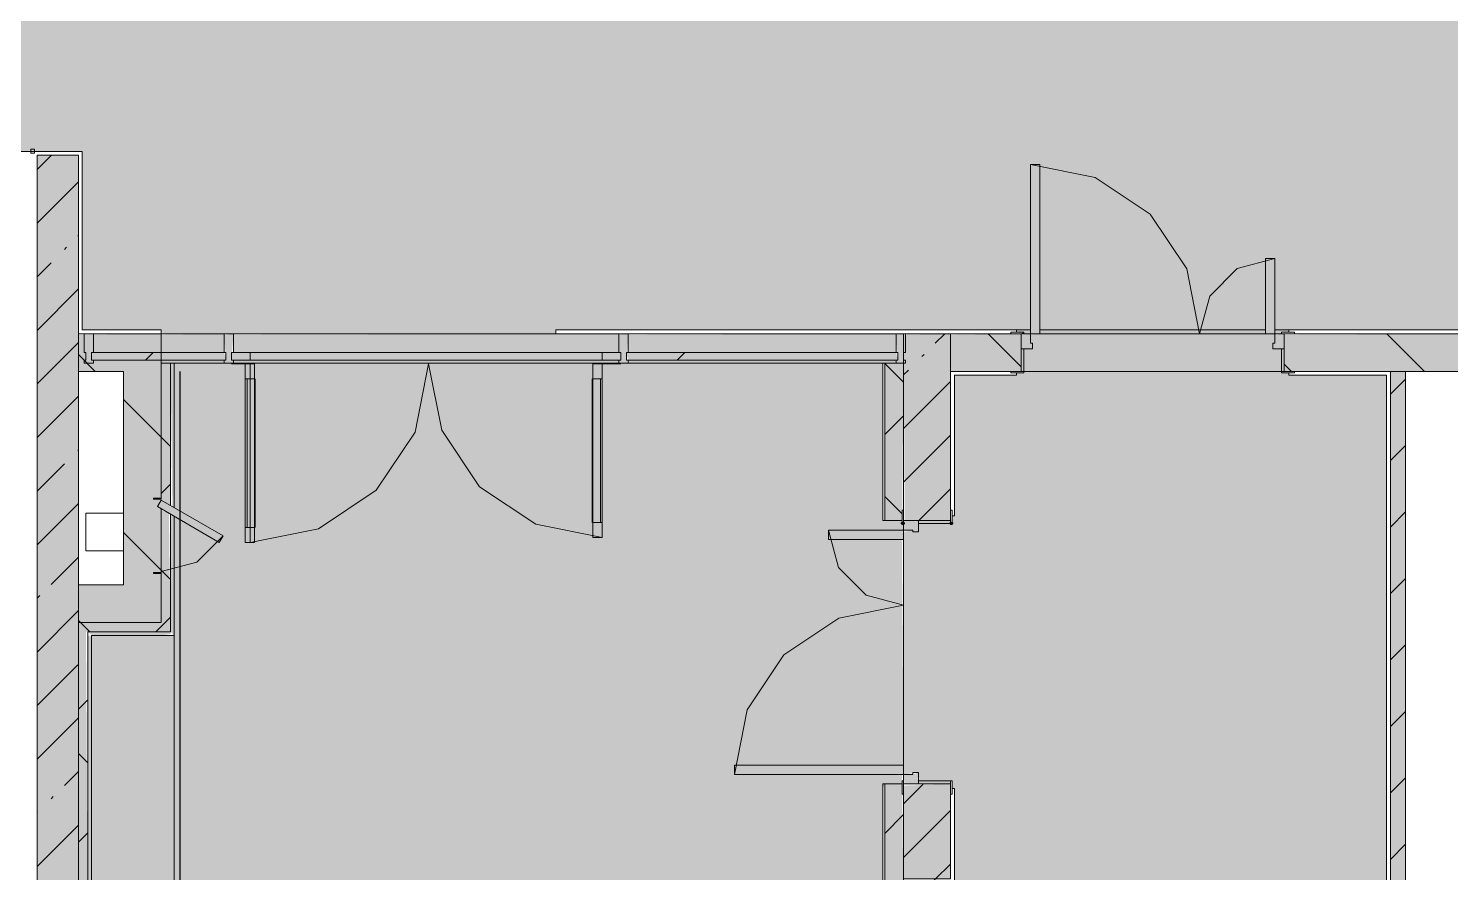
# Model space of a CAD drawing. Header units: millimetres. Extents: x -3817 to 677485, y -22715 to 103890.
# Drawn here: x -481.9 to -422.3, y -19543 to -19507.6 of the extents above; entities that cross this region are included whole.
import ezdxf

# ---------------------------------------------------------------- set-up
doc = ezdxf.new("R2010")
doc.units = ezdxf.units.MM
doc.layers.add('PDF _Геометрия', color=7, linetype='Continuous', true_color=0x1d1d1d)
doc.layers.add('PDF _Сплошная заливка', color=7, linetype='Continuous', true_color=0xffffff)

msp = doc.modelspace()

# ---------------------------------------------------------------- hatches: boundary and pattern name
at = {"layer": 'PDF _Сплошная заливка', "transparency": 33554559}
h = msp.add_hatch(color=256, dxfattribs=at)
h.paths.add_polyline_path([(-373.082, -19499.782), (-372.948, -19499.861), (-372.948, -19499.782)], flags=0)
h.paths.add_polyline_path([(-472.118, -19520.411), (-459.792, -19520.411), (-459.792, -19520.254), (-439.911, -19520.254), (-439.911, -19513.325), (-439.517, -19513.325), (-439.517, -19520.254), (-430.068, -19520.254), (-430.068, -19517.262), (-429.675, -19517.262), (-429.675, -19520.254), (-412.077, -19520.254), (-412.077, -19518.116), (-388.849, -19518.116), (-388.849, -19514.585), (-382.877, -19514.585), (-382.877, -19510.018), (-382.562, -19510.018), (-382.562, -19514.585), (-373.082, -19514.585), (-373.105, -19514.034), (-372.79, -19514.034), (-372.79, -19514.427), (-371.845, -19514.427), (-371.845, -19514.585), (-371.527, -19514.585), (-371.527, -19498.522), (-371.685, -19498.522), (-371.685, -19499.782), (-371.845, -19499.861), (-371.845, -19500.176), (-372.79, -19500.176), (-372.79, -19500.491), (-373.105, -19500.491), (-373.105, -19499.782), (-373.259, -19499.782), (-373.259, -19498.522), (-373.653, -19498.522), (-373.653, -19503.089), (-373.968, -19503.089), (-373.968, -19498.522), (-381.369, -19498.522), (-381.369, -19503.089), (-381.684, -19503.089), (-381.684, -19498.522), (-389.794, -19498.522), (-389.794, -19501.908), (-390.188, -19501.908), (-390.188, -19498.522), (-400.03, -19498.522), (-400.03, -19505.451), (-400.424, -19505.451), (-400.424, -19498.522), (-405.109, -19498.522), (-405.109, -19498.365), (-416.132, -19498.365), (-416.171, -19498.522), (-422.47, -19498.522), (-422.47, -19498.428), (-422.785, -19498.365), (-422.864, -19497.263), (-422.943, -19497.263), (-422.864, -19496.633), (-429.557, -19496.633), (-429.635, -19498.428), (-429.95, -19498.428), (-429.95, -19498.522), (-444.832, -19498.522), (-444.872, -19498.428), (-445.147, -19498.365), (-445.225, -19497.42), (-445.304, -19497.42), (-445.225, -19496.79), (-452.705, -19496.79), (-452.784, -19498.428), (-453.099, -19498.428), (-453.099, -19498.522), (-459.162, -19498.522), (-459.162, -19503.089), (-459.477, -19503.089), (-459.477, -19498.522), (-466.103, -19498.522), (-466.103, -19503.089), (-466.418, -19503.089), (-466.418, -19498.522), (-478.098, -19498.522), (-478.098, -19505.451), (-478.413, -19505.451), (-478.453, -19498.522), (-497.554, -19498.522), (-497.554, -19512.774), (-479.634, -19512.774), (-479.634, -19520.254), (-476.327, -19520.254), (-476.257, -19520.411), (-472.934, -19520.411)], flags=0)
for points in [[(-480.3, -19543.639), (-479.791, -19543.639), (-479.791, -19512.931), (-481.523, -19512.931), (-481.523, -19543.639)], [(-475.775, -19521.199), (-473.689, -19521.199), (-473.689, -19520.411), (-476.327, -19520.461), (-476.327, -19521.199), (-475.933, -19521.199)], [(-473.689, -19521.647), (-473.295, -19521.647), (-473.374, -19521.356), (-473.295, -19520.411), (-473.689, -19520.476), (-473.61, -19521.514)], [(-473.295, -19521.199), (-457.154, -19521.199), (-457.154, -19520.411), (-473.295, -19520.461), (-473.295, -19520.958)], [(-457.075, -19521.647), (-456.76, -19521.647), (-456.839, -19521.514), (-456.76, -19520.411), (-457.154, -19520.461), (-457.154, -19521.647)], [(-445.54, -19521.647), (-445.225, -19521.647), (-445.225, -19520.411), (-445.54, -19520.461), (-445.462, -19521.514)], [(-473.61, -19521.514), (-473.689, -19521.199), (-476.327, -19521.199), (-476.327, -19521.514), (-473.662, -19521.514)], [(-473.689, -19521.647), (-473.689, -19521.514), (-476.327, -19521.514), (-476.327, -19521.647), (-473.751, -19521.647)], [(-463.936, -19521.647), (-457.154, -19521.647), (-457.154, -19521.514), (-473.295, -19521.514), (-473.295, -19521.647), (-469.479, -19521.647)], [(-463.936, -19521.514), (-457.847, -19521.514), (-457.847, -19521.199), (-472.602, -19521.199), (-472.602, -19521.514), (-469.299, -19521.514)], [(-447.571, -19521.514), (-445.462, -19521.514), (-445.54, -19521.199), (-456.839, -19521.199), (-456.76, -19521.514)], [(-446.013, -19521.647), (-445.54, -19521.647), (-445.54, -19521.514), (-456.76, -19521.514), (-456.76, -19521.647), (-446.091, -19521.647)], [(-476.327, -19532.498), (-476.327, -19527.743), (-476.484, -19527.652), (-476.327, -19527.301), (-476.327, -19521.986), (-477.901, -19521.986), (-477.901, -19532.498), (-476.688, -19532.498)], [(-479.036, -19532.498), (-477.901, -19532.498), (-477.901, -19530.923), (-479.791, -19530.923), (-479.791, -19532.498), (-479.476, -19532.498)], [(-476.327, -19532.891), (-476.327, -19532.498), (-479.791, -19532.498), (-479.791, -19532.891), (-476.704, -19532.891)], [(-476.327, -19533.049), (-475.933, -19532.985), (-475.933, -19532.891), (-479.397, -19532.891), (-479.24, -19533.049)]]:
    msp.add_hatch(color=256, dxfattribs=at).paths.add_polyline_path(points)
at = {"layer": 'PDF _Сплошная заливка', "true_color": 0xe2e2e2, "transparency": 33554559}
for points in [[(-439.517, -19520.411), (-439.517, -19513.325), (-439.911, -19513.325), (-439.911, -19520.411), (-439.55, -19520.411)], [(-440.304, -19521.986), (-440.186, -19521.986), (-440.186, -19521.041), (-440.304, -19521.041), (-440.304, -19521.647)], [(-458.241, -19528.946), (-457.847, -19528.946), (-457.847, -19521.671), (-458.241, -19521.671), (-458.241, -19527.931)], [(-473.893, -19529.148), (-473.735, -19528.876), (-476.327, -19527.38), (-476.484, -19527.652), (-474.479, -19528.81)], [(-447.571, -19529.025), (-445.225, -19529.025), (-445.27, -19528.631), (-448.375, -19528.631), (-448.375, -19529.025), (-447.964, -19529.025)], [(-444.595, -19539.261), (-443.257, -19539.261), (-443.257, -19539.142), (-444.595, -19539.142), (-444.595, -19539.247)]]:
    msp.add_hatch(color=254, dxfattribs=at).paths.add_polyline_path(points)
h = msp.add_hatch(color=254, dxfattribs=at)
h.paths.add_polyline_path([(-429.675, -19520.254), (-429.675, -19517.262), (-430.068, -19517.262), (-430.068, -19520.254)], flags=0)
h.paths.add_polyline_path([(-429.675, -19520.411), (-429.675, -19520.254), (-430.068, -19520.254), (-430.068, -19520.411), (-429.95, -19520.411)], flags=0)
at = {"layer": 'PDF _Сплошная заливка', "transparency": 33554559}
h = msp.add_hatch(color=256, dxfattribs=at)
h.paths.add_polyline_path([(-424.99, -19602.534), (-424.99, -19574.11), (-431.919, -19574.11), (-431.919, -19573.717), (-424.99, -19573.717), (-424.99, -19563.874), (-428.376, -19563.874), (-428.376, -19563.481), (-424.99, -19563.481), (-424.99, -19522.144), (-429.084, -19522.144), (-429.084, -19522.049), (-429.399, -19521.986), (-429.399, -19521.041), (-429.753, -19521.041), (-429.675, -19520.805), (-429.675, -19520.411), (-430.068, -19520.411), (-430.068, -19520.254), (-439.517, -19520.254), (-439.55, -19520.411), (-439.911, -19520.461), (-439.911, -19521.041), (-440.186, -19521.041), (-440.186, -19522.049), (-440.501, -19522.049), (-440.501, -19522.144), (-443.099, -19522.144), (-443.099, -19528.041), (-443.194, -19528.041), (-443.257, -19528.355), (-444.595, -19528.363), (-444.595, -19528.71), (-444.832, -19528.631), (-445.225, -19528.71), (-445.225, -19538.867), (-444.595, -19538.788), (-444.595, -19539.142), (-443.194, -19539.142), (-443.194, -19539.457), (-443.099, -19539.457), (-443.099, -19599.77), (-441.547, -19599.77), (-442.073, -19598.858), (-441.8, -19598.701), (-441.092, -19599.77), (-440.265, -19599.77), (-440.265, -19602.534), (-431.207, -19602.534)], flags=0)
h.paths.add_polyline_path([(-429.399, -19520.411), (-429.399, -19520.348), (-429.084, -19520.348), (-429.124, -19520.254), (-429.675, -19520.254), (-429.675, -19520.411)], flags=0)
h.paths.add_polyline_path([(-439.911, -19520.411), (-439.911, -19520.254), (-440.501, -19520.254), (-440.501, -19520.348), (-440.186, -19520.411)], flags=0)
h = msp.add_hatch(color=256, dxfattribs=at)
h.paths.add_polyline_path([(-443.257, -19543.245), (-443.257, -19539.261), (-445.225, -19539.335), (-445.225, -19543.245), (-443.338, -19543.245)], flags=0)
h.paths.add_polyline_path([(-444.832, -19528.237), (-443.257, -19528.237), (-443.257, -19520.411), (-445.225, -19520.461), (-445.177, -19528.237)], flags=0)
h = msp.add_hatch(color=256, dxfattribs=at)
h.paths.add_polyline_path([(-305.467, -19521.986), (-305.309, -19521.986), (-305.309, -19520.411), (-321.332, -19520.461), (-321.332, -19521.986), (-316.655, -19521.986)], flags=0)
h.paths.add_polyline_path([(-333.019, -19521.986), (-332.749, -19521.986), (-332.749, -19520.411), (-348.772, -19520.461), (-348.772, -19521.986), (-345.78, -19521.986)], flags=0)
h.paths.add_polyline_path([(-428.848, -19521.986), (-420.62, -19521.986), (-420.62, -19520.411), (-429.281, -19520.461), (-429.281, -19521.986), (-429.084, -19521.986)], flags=0)
h.paths.add_polyline_path([(-412.746, -19521.986), (-407.038, -19521.986), (-407.038, -19520.411), (-412.746, -19520.461)], flags=0)
h.paths.add_polyline_path([(-440.304, -19521.986), (-440.304, -19520.411), (-443.257, -19520.461), (-443.257, -19521.986), (-440.501, -19521.986)], flags=0)
at = {"layer": 'PDF _Сплошная заливка', "true_color": 0xe2e2e2, "transparency": 33554559}
h = msp.add_hatch(color=254, dxfattribs=at)
h.paths.add_polyline_path([(-439.832, -19521.041), (-439.911, -19520.805), (-439.911, -19520.411), (-440.304, -19520.461), (-440.304, -19521.041), (-439.911, -19521.041)], flags=0)
h.paths.add_polyline_path([(-429.753, -19521.041), (-429.281, -19521.041), (-429.281, -19520.411), (-429.675, -19520.461), (-429.675, -19520.805)], flags=0)
at = {"layer": 'PDF _Сплошная заливка', "transparency": 33554559}
h = msp.add_hatch(color=256, dxfattribs=at)
h.paths.add_polyline_path([(-475.775, -19533.049), (-475.775, -19528.061), (-475.933, -19527.971), (-475.933, -19532.891), (-475.839, -19532.985)], flags=0)
h.paths.add_polyline_path([(-475.775, -19527.698), (-475.775, -19521.647), (-475.933, -19521.647), (-475.859, -19527.649)], flags=0)
h = msp.add_hatch(color=256, dxfattribs=at)
h.paths.add_polyline_path([(-475.775, -19543.639), (-446.091, -19539.457), (-446.013, -19539.261), (-445.288, -19539.261), (-445.288, -19538.867), (-452.312, -19538.867), (-452.312, -19538.473), (-445.225, -19538.473), (-445.3, -19529.025), (-448.375, -19529.025), (-448.375, -19528.631), (-445.225, -19528.631), (-445.288, -19528.237), (-446.091, -19528.237), (-446.091, -19521.647), (-472.413, -19521.671), (-472.413, -19529.151), (-472.807, -19529.151), (-472.807, -19521.671), (-475.775, -19521.647), (-475.775, -19527.698), (-473.735, -19528.876), (-473.893, -19529.148), (-475.775, -19528.061), (-475.775, -19541.334)], flags=0)
h.paths.add_polyline_path([(-458.241, -19528.946), (-458.241, -19521.671), (-457.847, -19521.671), (-457.847, -19528.946)], flags=0)
h = msp.add_hatch(color=256, dxfattribs=at)
h.paths.add_polyline_path([(-457.847, -19521.514), (-457.075, -19521.514), (-457.154, -19521.199), (-457.847, -19521.199)], flags=0)
h.paths.add_polyline_path([(-473.295, -19521.514), (-472.602, -19521.514), (-472.602, -19521.199), (-473.374, -19521.199), (-473.374, -19521.514)], flags=0)
h = msp.add_hatch(color=256, dxfattribs=at)
h.paths.add_polyline_path([(-446.013, -19544.82), (-445.225, -19544.82), (-445.288, -19539.261), (-446.013, -19539.261), (-446.013, -19544.662)], flags=0)
h.paths.add_polyline_path([(-445.288, -19528.237), (-445.225, -19521.647), (-446.013, -19521.647), (-446.013, -19528.237)], flags=0)
h = msp.add_hatch(color=256, dxfattribs=at)
h.paths.add_polyline_path([(-424.202, -19603.086), (-424.202, -19574.504), (-424.832, -19574.504), (-424.832, -19603.086)], flags=0)
h.paths.add_polyline_path([(-424.832, -19563.087), (-424.202, -19563.085), (-424.202, -19521.986), (-424.832, -19521.986), (-424.832, -19563.079)], flags=0)
at = {"layer": 'PDF _Сплошная заливка', "true_color": 0xe2e2e2, "transparency": 33554559}
h = msp.add_hatch(color=254, dxfattribs=at)
h.paths.add_polyline_path([(-444.694, -19539.261), (-444.595, -19539.247), (-444.595, -19538.788), (-444.832, -19538.867), (-445.225, -19538.867), (-445.189, -19539.261)], flags=0)
h.paths.add_polyline_path([(-444.595, -19528.71), (-444.595, -19528.237), (-445.225, -19528.237), (-445.225, -19528.631), (-444.832, -19528.631)], flags=0)
at = {"layer": 'PDF _Сплошная заливка', "transparency": 33554559}
h = msp.add_hatch(color=256, dxfattribs=at)
h.paths.add_polyline_path([(-475.775, -19543.639), (-446.091, -19543.575), (-446.091, -19539.457), (-473.718, -19543.349)], flags=0)
h.paths.add_polyline_path([(-479.24, -19543.639), (-475.775, -19543.639), (-475.775, -19533.049), (-479.24, -19533.049), (-479.24, -19541.334)], flags=0)

# ---------------------------------------------------------------- linework, layer by layer
at = {"layer": 'PDF _Геометрия', "color": 253, "lineweight": 9, "true_color": 0xaaaaaa}
for points in [[(-478.413, -19498.522), (-497.554, -19498.522), (-497.554, -19512.774), (-479.634, -19512.774), (-479.634, -19520.254), (-476.327, -19520.254), (-476.327, -19520.411)], [(-439.911, -19513.325), (-437.199, -19513.864), (-434.9, -19515.401), (-433.364, -19517.7), (-432.824, -19520.411), (-432.402, -19518.837), (-431.249, -19517.684), (-429.675, -19517.262)], [(-429.084, -19520.348), (-429.084, -19520.254), (-429.675, -19520.254), (-412.077, -19520.254), (-412.085, -19518.116), (-388.849, -19518.116), (-388.849, -19514.585), (-382.877, -19514.585)], [(-459.792, -19520.411), (-459.792, -19520.254), (-439.911, -19520.254), (-440.501, -19520.254), (-440.501, -19520.348)], [(-457.847, -19521.671), (-457.847, -19528.946), (-460.631, -19528.393), (-462.991, -19526.816), (-464.568, -19524.455), (-465.122, -19521.671), (-465.692, -19524.534), (-467.313, -19526.96), (-469.74, -19528.582), (-472.602, -19529.151), (-472.602, -19521.671), (-473.374, -19521.671), (-472.602, -19521.671)], [(-472.602, -19521.514), (-472.602, -19521.199)], [(-472.118, -19521.647), (-457.847, -19521.647), (-472.118, -19521.647), (-459.792, -19521.647)], [(-457.847, -19521.199), (-457.847, -19521.514)], [(-472.807, -19522.301), (-472.413, -19522.301)], [(-472.728, -19528.521), (-472.728, -19522.301)], [(-472.382, -19528.521), (-472.382, -19522.301)], [(-458.272, -19528.317), (-458.272, -19522.301)], [(-457.847, -19522.301), (-458.241, -19522.301)], [(-457.926, -19528.317), (-457.926, -19522.301)], [(-440.501, -19522.049), (-440.501, -19522.144), (-443.099, -19522.144), (-443.099, -19528.041), (-443.194, -19528.041)], [(-424.895, -19563.087), (-424.99, -19563.087), (-424.99, -19563.481), (-424.99, -19522.144), (-429.084, -19522.144), (-429.084, -19522.049)], [(-475.775, -19532.985), (-475.775, -19528.061), (-475.775, -19543.639), (-447.036, -19543.639), (-479.24, -19543.639), (-479.24, -19533.049)], [(-476.327, -19530.372), (-474.831, -19529.971), (-473.735, -19528.876)], [(-472.807, -19528.521), (-472.413, -19528.521)], [(-457.847, -19528.317), (-458.241, -19528.317)], [(-452.312, -19538.867), (-451.772, -19536.155), (-450.236, -19533.856), (-447.937, -19532.32), (-445.225, -19531.781), (-446.8, -19531.359), (-447.953, -19530.206), (-448.375, -19528.631)], [(-445.225, -19538.473), (-445.225, -19528.81)], [(-475.775, -19533.049), (-475.933, -19533.049)], [(-443.194, -19539.457), (-443.099, -19539.457), (-443.099, -19599.77), (-441.547, -19599.77)]]:
    msp.add_lwpolyline(points, dxfattribs=at)
at = {"layer": 'PDF _Геометрия', "color": 7, "lineweight": 9}
for points in [[(-481.626, -19512.845), (-481.626, -19512.687), (-481.783, -19512.687), (-481.783, -19512.845)], [(-479.24, -19521.514), (-479.24, -19521.199), (-479.161, -19521.199), (-479.161, -19520.411), (-479.555, -19520.411), (-479.555, -19521.199), (-479.476, -19521.199), (-479.476, -19521.514), (-479.555, -19521.514), (-479.555, -19521.647), (-479.161, -19521.647), (-479.161, -19521.514)], [(-479.161, -19520.411), (-473.689, -19520.411)], [(-473.295, -19520.411), (-457.154, -19520.411)], [(-456.76, -19520.411), (-445.54, -19520.411)], [(-445.147, -19521.514), (-445.225, -19521.514), (-445.225, -19521.199), (-445.147, -19521.199), (-445.147, -19520.411), (-445.54, -19520.411), (-445.54, -19521.199), (-445.462, -19521.199), (-445.462, -19521.514), (-445.54, -19521.514), (-445.54, -19521.647), (-445.147, -19521.647)], [(-479.24, -19521.514), (-473.61, -19521.514), (-473.61, -19521.199), (-479.24, -19521.199)], [(-456.839, -19521.514), (-445.462, -19521.514), (-445.462, -19521.199), (-456.839, -19521.199)], [(-479.791, -19530.923), (-479.791, -19521.986), (-477.901, -19521.986), (-477.901, -19527.301), (-477.901, -19530.45), (-477.901, -19530.923)]]:
    msp.add_lwpolyline(points, close=True, dxfattribs=at)
for points in [[(-481.523, -19513.535), (-480.92, -19512.931)], [(-475.775, -19527.698), (-475.775, -19521.647), (-476.327, -19521.647), (-476.327, -19521.986), (-476.327, -19527.301), (-476.327, -19521.986), (-476.327, -19521.647), (-476.327, -19520.411), (-479.791, -19520.411), (-479.791, -19512.931), (-481.523, -19512.931), (-481.523, -19543.639), (-479.791, -19543.639), (-479.791, -19532.498), (-479.791, -19530.923)], [(-481.523, -19515.78), (-479.791, -19514.048)], [(-479.817, -19516.319), (-479.791, -19516.293)], [(-480.378, -19516.88), (-480.285, -19516.786)], [(-481.523, -19518.025), (-480.94, -19517.441)], [(-481.523, -19520.27), (-479.791, -19518.537)], [(-479.791, -19520.411), (-479.791, -19521.986)], [(-473.689, -19520.461), (-473.689, -19521.199), (-476.327, -19521.199)], [(-473.295, -19521.199), (-473.295, -19520.411), (-473.689, -19520.411), (-473.689, -19521.199), (-473.61, -19521.199), (-473.61, -19521.514), (-473.689, -19521.514), (-473.689, -19521.647), (-473.295, -19521.647), (-473.295, -19521.514)], [(-457.154, -19521.199), (-473.295, -19521.199), (-473.295, -19520.461)], [(-445.54, -19521.514), (-456.76, -19521.514), (-456.839, -19521.514), (-456.839, -19521.199), (-456.76, -19521.199), (-456.76, -19520.411), (-457.154, -19520.411), (-457.154, -19521.199), (-457.154, -19520.461)], [(-445.54, -19520.461), (-445.54, -19521.199), (-456.76, -19521.199), (-456.76, -19520.461)], [(-440.737, -19520.411), (-443.257, -19520.411), (-445.225, -19520.411), (-445.225, -19521.647), (-445.225, -19527.804), (-445.225, -19521.647), (-446.091, -19521.647), (-446.091, -19528.237), (-445.288, -19528.237)], [(-443.897, -19520.809), (-443.5, -19520.411)], [(-443.257, -19520.411), (-443.257, -19521.986)], [(-440.304, -19521.796), (-441.689, -19520.411)], [(-440.304, -19521.986), (-440.304, -19520.461)], [(-439.517, -19520.411), (-430.068, -19520.411)], [(-429.281, -19520.461), (-429.281, -19521.986)], [(-420.856, -19520.411), (-428.848, -19520.411)], [(-423.411, -19521.986), (-424.986, -19520.411)], [(-481.501, -19522.492), (-479.791, -19520.782)], [(-479.087, -19521.986), (-479.791, -19521.282)], [(-476.976, -19521.514), (-476.661, -19521.199)], [(-473.689, -19521.514), (-476.327, -19521.514)], [(-473.689, -19521.647), (-476.327, -19521.647)], [(-475.933, -19527.607), (-475.933, -19521.647)], [(-473.689, -19521.514), (-473.689, -19521.647), (-473.689, -19521.514)], [(-473.374, -19521.514), (-473.374, -19521.199)], [(-457.154, -19521.514), (-473.295, -19521.514), (-473.295, -19521.647), (-457.154, -19521.647), (-457.154, -19521.514), (-457.154, -19521.647), (-456.76, -19521.647), (-456.76, -19521.514)], [(-457.847, -19521.199), (-472.602, -19521.199)], [(-472.602, -19521.514), (-457.847, -19521.514)], [(-457.847, -19521.647), (-472.602, -19521.647)], [(-457.075, -19521.199), (-457.075, -19521.514)], [(-456.76, -19521.514), (-456.76, -19521.647), (-456.76, -19521.514)], [(-447.571, -19521.647), (-456.76, -19521.647), (-445.54, -19521.647)], [(-454.706, -19521.514), (-454.391, -19521.199)], [(-446.013, -19521.647), (-446.013, -19528.237)], [(-445.225, -19522.442), (-446.013, -19521.655)], [(-445.54, -19521.514), (-445.54, -19521.647), (-445.54, -19521.514)], [(-444.459, -19521.37), (-444.365, -19521.276)], [(-428.979, -19521.986), (-429.281, -19521.684)], [(-445.225, -19522.137), (-445.02, -19521.931)], [(-443.257, -19527.804), (-443.257, -19521.986), (-440.737, -19521.986)], [(-429.399, -19521.986), (-440.186, -19521.986)], [(-428.848, -19521.986), (-424.832, -19521.986)], [(-424.202, -19521.986), (-424.832, -19521.986), (-424.832, -19562.654)], [(-424.832, -19522.937), (-424.202, -19522.308)], [(-421.053, -19551.119), (-421.21, -19551.119), (-421.21, -19521.986), (-421.84, -19521.986), (-424.202, -19521.986), (-424.202, -19551.119), (-421.84, -19551.119), (-421.84, -19521.986)], [(-445.225, -19524.382), (-443.257, -19522.413)], [(-481.523, -19524.76), (-479.791, -19523.027)], [(-475.933, -19525.14), (-476.327, -19524.746), (-477.901, -19523.172)], [(-446.013, -19524.631), (-445.225, -19523.844)], [(-445.225, -19526.627), (-443.257, -19524.658)], [(-479.817, -19525.298), (-479.791, -19525.272)], [(-424.832, -19525.721), (-424.202, -19525.091)], [(-481.523, -19527.005), (-480.378, -19525.86)], [(-476.327, -19527.107), (-475.933, -19526.714)], [(-444.591, -19528.237), (-443.257, -19526.903)], [(-481.523, -19529.25), (-479.791, -19527.517)], [(-445.288, -19527.947), (-446.013, -19527.223)], [(-479.791, -19532.498), (-477.901, -19532.498), (-476.327, -19532.498), (-476.327, -19530.45), (-476.327, -19527.743), (-476.327, -19532.498), (-479.791, -19532.498), (-479.791, -19532.891), (-479.791, -19533.049), (-479.791, -19544.662), (-479.24, -19544.662), (-479.24, -19533.049), (-476.327, -19533.049), (-475.933, -19533.049), (-475.775, -19533.049), (-475.775, -19528.061)], [(-479.397, -19544.662), (-479.397, -19533.049), (-479.397, -19532.891), (-476.327, -19532.891), (-475.933, -19532.891), (-475.933, -19527.971)], [(-445.225, -19528.237), (-443.257, -19528.237)], [(-424.832, -19528.505), (-424.202, -19527.875)], [(-475.933, -19530.708), (-476.327, -19530.314), (-477.901, -19528.739)], [(-480.94, -19530.911), (-479.791, -19529.762)], [(-477.901, -19529.506), (-479.476, -19529.506), (-477.901, -19529.506)], [(-424.832, -19531.289), (-424.202, -19530.659)], [(-481.501, -19531.472), (-481.407, -19531.379)], [(-481.523, -19533.74), (-479.791, -19532.007)], [(-479.317, -19532.891), (-479.711, -19532.498), (-479.791, -19532.417)], [(-476.543, -19532.891), (-476.327, -19532.675), (-475.933, -19532.281)], [(-424.832, -19534.073), (-424.202, -19533.443)], [(-481.523, -19535.985), (-479.817, -19534.278)], [(-479.791, -19536.139), (-479.397, -19535.746)], [(-481.523, -19538.23), (-479.791, -19536.497)], [(-424.832, -19536.856), (-424.202, -19536.227)], [(-479.397, -19538.378), (-479.791, -19537.985)], [(-480.378, -19539.33), (-479.791, -19538.742)], [(-446.013, -19539.261), (-446.013, -19543.639), (-446.091, -19543.639), (-446.469, -19543.639), (-446.643, -19543.639), (-446.643, -19544.883), (-446.469, -19544.883), (-446.643, -19544.883), (-446.643, -19544.426)], [(-445.288, -19539.261), (-446.091, -19539.261), (-446.091, -19543.639), (-446.013, -19543.639)], [(-445.225, -19540.096), (-444.389, -19539.261)], [(-443.257, -19539.261), (-445.225, -19539.261)], [(-424.832, -19539.64), (-424.202, -19539.01)], [(-480.94, -19539.891), (-480.846, -19539.798)], [(-446.643, -19544.82), (-446.469, -19544.82), (-446.469, -19543.639), (-446.469, -19544.82), (-446.469, -19544.844), (-446.469, -19544.883), (-446.469, -19604.66), (-446.469, -19605.865), (-446.469, -19605.904), (-432.076, -19605.904), (-432.076, -19604.66), (-445.225, -19604.66), (-445.225, -19543.639), (-445.225, -19543.245), (-445.225, -19539.694), (-445.225, -19543.245), (-443.257, -19543.245), (-443.257, -19539.694)], [(-481.523, -19540.475), (-481.501, -19540.452)], [(-446.013, -19541.334), (-445.225, -19540.547)], [(-445.225, -19542.341), (-443.257, -19540.373)], [(-481.523, -19542.72), (-479.791, -19540.987)], [(-479.791, -19541.707), (-479.397, -19541.313)], [(-424.832, -19542.424), (-424.202, -19541.794)], [(-444.459, -19543.82), (-443.884, -19543.245), (-443.257, -19542.618)]]:
    msp.add_lwpolyline(points, dxfattribs=at)
at = {"layer": 'PDF _Геометрия', "color": 253, "lineweight": 9, "true_color": 0xaaaaaa}
for points in [[(-439.911, -19513.325), (-439.911, -19520.411), (-439.517, -19520.411), (-439.517, -19513.325)], [(-429.675, -19517.262), (-430.068, -19517.262), (-430.068, -19520.411), (-429.675, -19520.411)], [(-440.186, -19520.411), (-440.186, -19520.348), (-440.737, -19520.348), (-440.737, -19520.411)], [(-439.911, -19520.411), (-440.304, -19520.411), (-440.304, -19521.041), (-439.832, -19521.041), (-439.832, -19520.805), (-439.911, -19520.805)], [(-430.068, -19520.254), (-439.517, -19520.254)], [(-429.675, -19520.411), (-429.675, -19520.805), (-429.753, -19520.805), (-429.753, -19521.041), (-429.281, -19521.041), (-429.281, -19520.411)], [(-429.399, -19520.411), (-428.848, -19520.411), (-428.848, -19520.348), (-429.399, -19520.348)], [(-440.186, -19521.986), (-440.186, -19521.041), (-440.304, -19521.041), (-440.304, -19521.986)], [(-429.399, -19521.986), (-429.281, -19521.986), (-429.281, -19521.041), (-429.399, -19521.041)], [(-475.775, -19527.698), (-475.775, -19521.647)], [(-473.374, -19521.514), (-473.374, -19521.199), (-472.602, -19521.199), (-472.602, -19521.514)], [(-472.413, -19521.671), (-472.807, -19521.671), (-472.807, -19529.151), (-472.413, -19529.151), (-472.413, -19521.671), (-472.807, -19521.671), (-472.807, -19529.151), (-472.413, -19529.151)], [(-472.602, -19521.356), (-472.602, -19521.514)], [(-458.241, -19521.671), (-457.847, -19521.671), (-457.847, -19528.946), (-458.241, -19528.946), (-458.241, -19521.671), (-458.241, -19528.946), (-457.847, -19528.946), (-457.847, -19521.671)], [(-457.847, -19521.514), (-457.847, -19521.199), (-457.075, -19521.199), (-457.075, -19521.514)], [(-457.847, -19521.514), (-457.847, -19521.356)], [(-457.075, -19521.671), (-457.847, -19521.671)], [(-457.075, -19521.647), (-446.091, -19521.647), (-446.091, -19528.041), (-446.091, -19521.647)], [(-440.186, -19522.049), (-440.186, -19521.986), (-440.737, -19521.986), (-440.737, -19522.049)], [(-429.399, -19522.049), (-428.848, -19522.049), (-428.848, -19521.986), (-429.399, -19521.986)], [(-476.642, -19527.34), (-476.327, -19527.34), (-476.327, -19527.301), (-476.642, -19527.301)], [(-473.735, -19528.876), (-476.327, -19527.38), (-476.484, -19527.652), (-473.893, -19529.148)], [(-477.901, -19529.506), (-477.901, -19527.931), (-479.476, -19527.931), (-479.476, -19529.506)], [(-477.901, -19527.931), (-477.901, -19529.506), (-479.476, -19529.506), (-479.476, -19527.931)], [(-477.901, -19529.506), (-477.901, -19527.931), (-479.476, -19527.931), (-479.476, -19529.506)], [(-477.901, -19527.931), (-477.901, -19529.506), (-479.476, -19529.506), (-479.476, -19527.931)], [(-479.476, -19527.931), (-477.901, -19527.931), (-477.901, -19529.506), (-477.901, -19527.931), (-479.476, -19527.931), (-479.476, -19529.506)], [(-445.225, -19528.355), (-445.225, -19527.804), (-445.288, -19527.804), (-445.288, -19528.355)], [(-445.225, -19528.631), (-444.832, -19528.631), (-444.832, -19528.71), (-444.595, -19528.71), (-444.595, -19528.237), (-445.225, -19528.237)], [(-443.257, -19528.355), (-443.257, -19528.237), (-444.595, -19528.237), (-444.595, -19528.355)], [(-443.194, -19528.355), (-443.194, -19527.804), (-443.257, -19527.804), (-443.257, -19528.355)], [(-448.375, -19528.631), (-448.375, -19529.025), (-445.225, -19529.025), (-445.225, -19528.631)], [(-445.225, -19538.473), (-445.225, -19528.81)], [(-476.642, -19530.411), (-476.642, -19530.45), (-476.327, -19530.45), (-476.327, -19530.411)], [(-452.312, -19538.867), (-445.225, -19538.867), (-445.225, -19538.473), (-452.312, -19538.473)], [(-445.225, -19538.867), (-445.225, -19539.261), (-444.595, -19539.261), (-444.595, -19538.788), (-444.832, -19538.788), (-444.832, -19538.867)], [(-446.091, -19539.457), (-446.091, -19543.421)], [(-445.225, -19539.142), (-445.288, -19539.142), (-445.288, -19539.694), (-445.225, -19539.694)], [(-443.257, -19539.142), (-444.595, -19539.142), (-444.595, -19539.261), (-443.257, -19539.261)], [(-443.194, -19539.142), (-443.257, -19539.142), (-443.257, -19539.694), (-443.194, -19539.694)]]:
    msp.add_lwpolyline(points, close=True, dxfattribs=at)
at = {"layer": 'PDF _Геометрия', "color": 7, "lineweight": 30}
msp.add_lwpolyline([(-475.539, -19521.986), (-475.539, -19554.268)], dxfattribs=at)
at = {"layer": 'PDF _Геометрия', "color": 8, "lineweight": 60, "true_color": 0x808080}
for points in [[(-445.263, -19528.355), (-445.225, -19528.355), (-445.288, -19528.355)], [(-443.238, -19528.355), (-443.194, -19528.355), (-443.257, -19528.355)]]:
    msp.add_lwpolyline(points, close=True, dxfattribs=at)
at = {"layer": 'PDF _Сплошная заливка', "lineweight": 60, "transparency": 33554559}
for points in [[(-479.791, -19521.986), (-476.327, -19521.986), (-479.791, -19520.461), (-476.327, -19520.411)], [(-456.76, -19521.199), (-445.54, -19521.199), (-456.76, -19520.461), (-445.54, -19520.411)], [(-475.933, -19527.607), (-475.933, -19521.647), (-476.321, -19527.383), (-476.327, -19521.647)], [(-475.933, -19532.891), (-476.002, -19527.931), (-476.327, -19532.891), (-476.327, -19527.803)], [(-479.397, -19544.662), (-479.476, -19532.891), (-479.791, -19544.662), (-479.791, -19532.891)], [(-479.24, -19544.662), (-479.245, -19533.049), (-479.397, -19544.662), (-479.397, -19533.049)]]:
    msp.add_solid(points, dxfattribs=at)
at = {"layer": 'PDF _Сплошная заливка', "color": 254, "lineweight": 60, "true_color": 0xe2e2e2, "transparency": 33554559}
for points in [[(-440.186, -19520.411), (-440.186, -19520.348), (-440.304, -19520.411)], [(-429.281, -19521.986), (-429.281, -19521.041), (-429.399, -19521.986), (-429.399, -19521.041)], [(-472.413, -19529.151), (-472.413, -19521.671), (-472.807, -19529.151), (-472.807, -19521.671)], [(-457.075, -19521.671), (-457.154, -19521.647), (-457.154, -19521.671)], [(-443.257, -19528.355), (-443.257, -19528.237), (-444.595, -19528.355), (-444.595, -19528.237)], [(-452.312, -19538.867), (-445.225, -19538.867), (-452.312, -19538.473), (-445.225, -19538.473)]]:
    msp.add_solid(points, dxfattribs=at)

doc.saveas('drawing.dxf')
